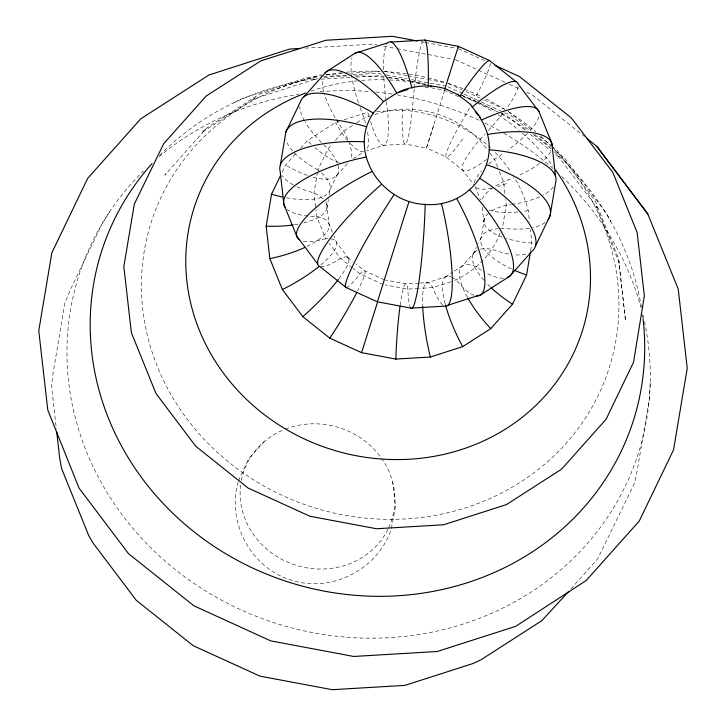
<?xml version="1.0" encoding="UTF-8"?>
<svg xmlns="http://www.w3.org/2000/svg" width="726" height="726" viewBox="0 0 726 726"><rect width="100%" height="100%" fill="white"/><g stroke="black" fill="none" stroke-linecap="round" stroke-linejoin="round"><path stroke-width="0.54" stroke-dasharray="3.63 2.72" d="M650.224 382.992L649.507 397.576L637.591 468.533L634.479 483.362L597.589 558.984L569.674 590.302M238.21 482.028C226.403 522.112 250.915 567.895 291.044 580.065C331.31 593.414 377.901 569.384 391.187 529.372M317.507 172.035L314.004 192.934L315.783 208.607M326.891 208.344L328.388 199.432M329.132 194.976L330.067 189.413L338.398 172.116M484.451 218.381L481.274 237.311L478.334 243.419M498.862 228.536A57.39 21.68 17.6 0 1 502.374 228.282L506.249 205.186L505.614 199.586M530.642 250.788L531.931 243.083L530.407 229.634M391.414 528.474L395.543 505.822L392.712 482.436M444.639 90.323L426.48 148.022L446.154 156.998L462.898 170.356L473.579 184.513M433.658 125.671L426.48 148.022L405.217 144.029L383.827 145.3L366.92 150.727M238.382 480.966L248.365 459.204L264.137 441.707M282.187 172.089L285.581 165.047L296.099 153.25M286.371 197.781A57.39 21.68 17.6 0 0 317.879 169.839L328.043 148.73L331.791 144.528M472.944 254.608L476.374 247.484M499.951 233.309C491.738 255.234 473.506 272.876 451.917 281.47M109.626 211.738L101.958 224.116L70.731 288.957L64.877 302.923L52.907 374.226L51.492 385.987L56.356 428.767M166.091 173.578L164.856 175.075L206.701 128.021L258.973 94.407L319.322 75.032L321.582 74.896M300.609 148.195L307.37 140.608L335.394 122.585L338.634 121.541M335.548 140.318L343.797 131.061L353.017 125.135M336.51 175.71L348.099 162.706M475.348 251.359L462.208 266.097L453.759 271.533M205.594 129.382L201.538 132.622L255.87 97.692L253.383 99.045L315.102 79.225L313.151 79.624L316.545 79.424M356.702 122.758L364.08 118.02L370.469 115.969M353.272 158.685L363.526 152.088M445.301 276.969L452.815 272.132M234.67 102.393L242.312 98.391L307.733 77.392L318.977 76.72M344.033 119.817L367.764 112.194A57.39 10.745 79.5 0 0 369.271 117.576M374.725 114.599C414.201 100.206 462.798 115.289 487.137 149.538M425.781 283.24L448.142 276.071M450.855 281.815L432.76 287.623L419.737 288.394M305.31 48.134L372.719 44.132L377.121 44.958M326.101 74.624L343.026 73.625M349.796 73.217L380.27 71.411M323.478 76.457L345.966 75.123M352.718 74.724L377.456 73.253L381.858 74.079M321.064 79.152L351.584 77.346M356.103 77.074L379.843 75.667L384.263 76.493M424.973 87.401L428.222 87.211L444.366 90.242L458.306 96.603M376.667 111.668L402.268 110.143A133.766 123.847 17.3 0 1 487.237 144.973M419.093 283.131L406.07 283.902L385.579 280.055M420.173 283.058L427.777 282.614M418.648 288.458L407.803 289.102L385.161 284.855M420.989 41.663L424.293 42.28M425.391 42.489L455.075 48.061M383.727 46.192L395.842 48.47M396.95 48.678L453.115 59.214M384.762 71.42L406.805 75.549M407.903 75.758L426.643 79.279M427.741 79.479L444.276 82.582M386.259 74.905L407.15 78.825M411.551 79.651L445.646 86.049M388.673 77.319L408.556 81.049M409.664 81.258L426.226 84.37M383.655 71.212L385.942 71.656A240.279 222.474 17.3 0 1 426.988 77.628M458.378 48.678L484.832 60.757M455.32 59.632L505.269 82.419M509.343 84.28L520.56 89.398M526.677 92.193L531.768 94.516L584.539 136.588M448.595 83.671L461.863 89.725M465.938 91.585L480.222 98.101M484.296 99.961L504.697 109.272M447.76 86.721L463.034 93.681M464.05 94.144L480.331 101.576M481.347 102.048L500.686 110.869M504.761 112.73L510.868 115.516L530.234 130.952M461.437 95.097L475.748 101.622M479.832 103.491L497.21 111.423M501.294 113.283L507.429 116.078L526.014 130.898M384.499 279.855L364.543 270.744L356.049 263.974M383.001 284.447L360.051 273.974L353.253 268.556M508.499 111.613L533.247 131.333M539.427 136.261L550.916 145.427M551.796 146.126L557.096 150.355L595.229 200.93L618.534 258.483L625.585 321.028L618.679 260.244L619.505 263.629L595.937 205.422L597.226 207.963L558.23 156.253L559.637 157.705L554.328 153.476M534.635 134.464L550.49 147.106M554.891 150.609L565.454 159.039L606.782 213.852L610.847 221.566M530.434 134.428L550.789 150.654M347.554 257.195L352.645 261.26M352.4 267.885L340.512 258.402L329.078 243.237M489.832 153.104L494.533 159.348L497.827 167.47M348.861 258.873L336.528 242.511L334.014 236.304M499.47 171.527L503.581 181.672L505.105 195.112M475.103 186.546L480.512 199.886M332.336 232.166L328.987 223.889L326.754 204.287M328.034 238.672A57.39 15.409 -29.6 0 0 325.72 238.772L316.672 216.448L315.91 209.732M515.741 179.712A133.766 123.847 17.3 0 1 528.238 210.585L529.508 221.793M482.245 207.291L483.97 222.419M320.42 266.633A78.354 14.937 -44.3 0 0 340.512 258.402A57.39 10.935 -44.3 0 1 338.924 278.666M346.229 287.596A78.354 7.814 -58.5 0 0 360.051 273.974A57.39 5.717 -58.5 0 1 357.646 290.854M307.016 246.395A57.39 18.831 -14.3 0 0 316.672 216.448A78.354 25.719 -14.3 0 1 309.04 216.094M331.038 238.872A57.39 15.409 -29.6 0 1 320.484 265.289M296.952 186.782A78.354 28.632 1.5 0 0 314.004 192.934A57.39 20.972 1.5 0 1 324.495 200.267M293.25 184.858A78.354 28.632 1.5 0 1 282.314 175.783M308.005 216.003A78.354 25.719 -14.3 0 1 287.315 209.46M325.647 201.855A57.39 20.972 1.5 0 1 303.341 223.036M298.159 224.143A57.39 20.972 1.5 0 1 294.221 224.806M325.72 238.772A78.354 21.045 -29.6 0 1 302.225 240.878M506.358 183.624A57.39 15.409 -29.6 0 1 497.655 186.582M492.037 188.034A57.39 15.409 -29.6 0 1 475.584 187.172M474.332 182.77A57.39 15.409 -29.6 0 1 481.501 171.055M488.807 164.031A57.39 15.409 -29.6 0 1 494.533 159.348A78.354 21.045 -29.6 0 0 503.653 153.195M486.656 159.421A57.39 10.935 -44.3 0 1 462.226 169.358A57.39 10.935 -44.3 0 1 479.741 139.728A78.354 14.937 -44.3 0 0 485.131 134.047M538.837 117.004A78.354 21.045 -29.6 0 1 528.882 131.914M527.521 133.339A78.354 21.045 -29.6 0 1 507.955 150.091M518.173 86.657A78.354 14.937 -44.3 0 1 506.376 108.664M503.009 113.156A78.354 14.937 -44.3 0 1 488.117 130.807M317.879 169.839A78.354 29.603 17.6 0 1 285.863 139.573M467.39 297.197A57.39 18.722 49.6 0 1 476.456 267.059A78.354 25.564 49.6 0 0 484.641 272.177M490.34 286.933A57.39 20.918 33.8 0 1 487.5 284.12M483.888 280.236A57.39 20.918 33.8 0 1 477.626 250.007M480.322 249.154A57.39 20.918 33.8 0 1 492.21 249.39A78.354 28.559 33.8 0 0 509.634 254.154M503.354 278.258A78.354 25.564 49.6 0 1 485.512 272.658M525.724 254.2A78.354 28.559 33.8 0 1 513.754 254.717M511.413 268.929A57.39 21.68 17.6 0 1 497.746 228.663M488.072 145.708A133.766 123.847 17.3 0 1 490.549 147.959M495.286 152.587A133.766 123.847 17.3 0 1 511.031 172.062M462.789 138.956A57.39 5.717 -58.5 0 1 445.864 156.408A57.39 5.717 -58.5 0 1 460.202 124.146A78.354 7.814 -58.5 0 0 471.392 104.771M313.078 177.18A57.39 20.918 33.8 0 0 328.043 148.73A78.354 28.559 33.8 0 1 322.317 143.331M307.334 175.365A57.39 20.918 33.8 0 1 285.581 165.047M321.536 142.559A78.354 28.559 33.8 0 1 305.029 121.85M304.521 120.961A78.354 28.559 33.8 0 1 299.802 106.658M386.196 101.649A78.354 14.665 79.5 0 0 387.493 110.497A57.39 10.745 79.5 0 1 384.816 144.946A57.39 10.745 79.5 0 1 370.514 121.641M386.05 100.56A78.354 14.665 79.5 0 1 383.718 75.359M383.528 69.75A78.354 14.665 79.5 0 1 387.394 43.324M360.15 107.738A78.354 20.827 64.8 0 0 364.08 118.02A57.39 15.255 64.8 0 1 365.831 124.164M358.417 102.72A78.354 20.827 64.8 0 1 352.037 57.826M363.753 151.743A57.39 15.255 64.8 0 1 348.444 141.334M347.69 140.454A57.39 15.255 64.8 0 1 335.394 122.585M367.601 132.25A57.39 15.255 64.8 0 1 366.331 150.291M339.242 162.533A57.39 18.722 49.6 0 1 315.066 147.732M311.209 144.292A57.39 18.722 49.6 0 1 307.37 140.608M347.781 139.156A57.39 18.722 49.6 0 0 343.797 131.061A78.354 25.564 49.6 0 1 336.22 119.418M348.671 141.334A57.39 18.722 49.6 0 1 351.311 157.633M335.176 117.666A78.354 25.564 49.6 0 1 324.159 93.491M323.524 91.186A78.354 25.564 49.6 0 1 322.38 79.352M490.449 63.48A78.354 7.814 -58.5 0 1 471.936 103.791M531.931 243.083A57.39 20.972 1.5 0 1 506.185 238.409M502.419 237.166A57.39 20.972 1.5 0 1 489.932 212.074M491.683 210.921A57.39 20.972 1.5 0 1 506.249 205.186A78.354 28.632 1.5 0 0 510.732 204.587M414.21 88.989A78.354 7.514 -86.4 0 0 412.45 109.018A57.39 5.499 -86.4 0 1 405.217 144.029A57.39 5.499 -86.4 0 1 402.268 110.143M414.319 87.855A78.354 7.514 -86.4 0 1 422.432 41.936M400.144 305.446A57.39 5.499 -86.4 0 1 407.803 289.102A78.354 7.514 -86.4 0 0 411.079 308.142M545.063 222.51A78.354 29.603 17.6 0 1 532.811 227.565M529.517 228.173A78.354 29.603 17.6 0 1 502.374 228.282M528.238 210.585A57.39 18.831 -14.3 0 1 521.921 211.511M517.829 211.965A57.39 18.831 -14.3 0 1 487.709 209.406M482.264 199.115A57.39 18.831 -14.3 0 1 493.716 187.281M495.695 186.01A57.39 18.831 -14.3 0 1 503.581 181.672A78.354 25.719 -14.3 0 0 513.6 177.761M550.68 151.67A78.354 25.719 -14.3 0 1 542.104 161.471M539.554 163.486A78.354 25.719 -14.3 0 1 518.319 175.683M445.165 303.758A57.39 15.255 64.8 0 1 450.819 276.688M451.808 277.132A57.39 15.255 64.8 0 1 456.173 280.1A78.354 20.827 64.8 0 0 474.033 295.31M553.375 186.99A78.354 28.632 1.5 0 1 543.148 195.094M539.509 196.864A78.354 28.632 1.5 0 1 511.839 204.423M442.824 304.92A78.354 14.665 79.5 0 1 432.76 287.623A57.39 10.745 79.5 0 0 422.65 305.183M644.434 321.518A293.54 271.787 17.3 0 1 280.926 624.85A293.54 271.787 17.3 0 1 143.294 171.073M159.112 156.689A293.54 271.787 17.3 0 1 298.794 94.253M320.166 91.703A293.54 271.787 17.3 0 1 370.133 91.576M375.705 92.057A293.54 271.787 17.3 0 1 392.503 94.135M396.977 94.843A293.54 271.787 17.3 0 1 479.832 120.598M484.941 123.048A293.54 271.787 17.3 0 1 502.855 132.586M503.826 133.148A293.54 271.787 17.3 0 1 553.511 168.904M561.842 176.536A293.54 271.787 17.3 0 1 640.985 307.388M642.927 314.93A293.54 271.787 17.3 0 1 644.198 320.42M381.322 458.015A77.864 72.092 17.3 0 1 388.492 528.21M388.011 529.218A77.864 72.092 17.3 0 1 296.834 565.5A77.864 72.092 17.3 0 1 240.66 484.85M241.359 480.43A77.864 72.092 17.3 0 1 284.447 429.474M285.463 429.066A77.864 72.092 17.3 0 1 380.678 457.117M553.03 147.904A240.279 222.474 17.3 0 1 512.983 486.747A240.279 222.474 17.3 0 1 162.016 377.284A240.279 222.474 17.3 0 1 321.745 75.767M326.165 74.941A240.279 222.474 17.3 0 1 341.728 72.7M346.238 72.237A240.279 222.474 17.3 0 1 380.315 71.366M428.086 77.882A240.279 222.474 17.3 0 1 445.401 82.555M447.525 83.218A240.279 222.474 17.3 0 1 463.351 88.799M464.395 89.207A240.279 222.474 17.3 0 1 481.955 96.903M485.993 98.89A240.279 222.474 17.3 0 1 504.516 109.218M508.336 111.613A240.279 222.474 17.3 0 1 535.761 131.814M540.888 136.279A240.279 222.474 17.3 0 1 550.689 145.536M159.729 155.346A279.029 258.347 17.3 0 1 317.643 78.281M324.359 77.482A279.029 258.347 17.3 0 1 348.144 75.931M354.96 75.849A279.029 258.347 17.3 0 1 387.457 77.591M388.573 77.718A279.029 258.347 17.3 0 1 410.834 81.076M411.941 81.294A279.029 258.347 17.3 0 1 426.271 84.425M461.509 95.378A279.029 258.347 17.3 0 1 477.145 101.812M478.18 102.275A279.029 258.347 17.3 0 1 497.364 111.731M501.294 113.891A279.029 258.347 17.3 0 1 527.884 130.626M533.401 134.619A279.029 258.347 17.3 0 1 551.088 148.839M554.473 151.825A279.029 258.347 17.3 0 1 641.512 307.969M642.51 314.676A279.029 258.347 17.3 0 1 642.937 318.033M310.946 91.086A203.652 188.551 17.3 0 1 357.038 80.876M361.521 80.459A203.652 188.551 17.3 0 1 385.197 79.796M389.68 79.969A203.652 188.551 17.3 0 1 408.729 81.729M409.854 81.884A203.652 188.551 17.3 0 1 424.429 84.47M463.288 96.558A203.652 188.551 17.3 0 1 475.739 102.203M476.755 102.702A203.652 188.551 17.3 0 1 493.526 111.995M498.263 114.98A203.652 188.551 17.3 0 1 519.108 130.381M522.52 133.303A203.652 188.551 17.3 0 1 552.967 166.345"/><path stroke-width="1.09" d="M530.452 251.895L526.577 275.009L512.52 304.185L490.74 328.615L462.707 346.647L430.337 357.038L395.833 359.089L361.557 352.654L329.831 338.171L302.815 316.636L282.369 289.511L269.863 258.647L266.17 226.14L271.533 194.214L280.735 175.102M280.327 165.101L285.881 132.032L300.437 101.812A78.354 28.559 33.8 0 1 373.291 113.056L383.546 101.549L396.741 93.064L407.921 89.479M479.723 117.412C506.92 157.56 471.682 208.516 425.2 204.414C381.468 202.981 347.255 151.716 373.291 113.056M458.17 47.226L458.405 46.346L424.837 40.048L391.051 42.054M441.444 203.452A78.354 14.665 79.5 0 1 444.984 306.127L411.079 308.142L377.402 301.816L409.056 201.392M377.484 302.306L361.557 352.654M444.711 89.162L458.405 46.346L489.478 60.53L515.923 81.611M535.507 245.942L550.063 215.722L555.617 182.653A78.354 28.632 1.5 0 0 489.279 149.801M304.012 96.712L326.255 71.765L354.878 53.361L387.929 42.752A78.354 14.665 79.5 0 1 411.978 88.173M568.168 591.989L541.859 620.648L480.902 659.843L473.134 663.482L404.926 685.38L332.227 689.7L259.99 676.142L193.134 645.641L136.216 600.257L93.128 543.102L88.753 535.616L61.574 468.497L59.686 458.042L56.746 432.142M398.946 91.857C413.393 85.414 429.656 84.162 444.847 88.59M448.06 305.21L481.166 294.584L509.833 276.143L532.113 251.16A78.354 28.559 33.8 0 0 480.14 178.569M299.693 48.46L289.583 49.069L208.943 74.987L140.726 118.855L87.71 178.315L53.515 249.317L51.827 252.902L38.768 330.729L47.771 409.972L78.989 487.999L128.511 553.675L193.915 605.82L270.744 640.877L353.753 656.458L437.297 651.494L515.678 626.329L586.181 580.528L639.288 520.978L673.537 449.857L687.232 368.245L678.238 289.139L647.819 214.025L596.854 146.407L587.18 138.693M417.695 41.046L392.403 36.3L326.001 40.248L260.924 60.821L206.238 95.986L163.74 143.657L134.328 204.051L123.837 266.542L131.07 330.167L131.705 333.533L155.999 393.528L195.748 446.254L248.238 488.108L309.911 516.25L376.54 528.755L443.604 524.771L506.512 504.57L560.998 469.531L563.412 467.127L606.056 419.301L633.553 362.201L644.343 295.909L637.138 232.492L612.753 172.28L571.416 117.984L519.435 76.548L495.014 65.394M430.128 85.822L431.026 85.995M457.607 94.416L470.076 104.054L480.512 117.694M444.829 88.59L458.478 94.807M381.404 184.431A78.354 14.937 -44.3 0 0 319.694 266.442L346.229 287.596L377.402 301.816M647.819 214.025L596.854 146.407M555.562 176.4L551.787 143.213L539.028 111.695L518.146 83.998A78.354 14.937 -44.3 0 0 472.018 107.194M475.231 111.45L478.443 115.706M317.634 263.892L296.716 236.15L283.939 204.587L280.154 171.336A78.354 28.632 1.5 0 1 364.143 141.824M338.334 279.437A57.39 10.935 -44.3 0 1 302.815 316.636M356.657 292.805A57.39 5.717 -58.5 0 1 329.831 338.171M346.229 287.596A78.354 7.814 -58.5 0 1 394.118 194.568M293.213 224.951A57.39 20.972 1.5 0 1 266.17 226.14M305.065 247.321A57.39 18.831 -14.3 0 1 269.863 258.647M285.182 207.155A78.354 25.719 -14.3 0 1 365.886 157.125M299.602 239.789A78.354 21.045 -29.6 0 1 371.776 171.663M318.65 266.787A57.39 15.409 -29.6 0 1 282.369 289.511M285.881 132.032A78.354 29.603 17.6 0 1 366.675 126.796M481.647 119.962A78.354 21.045 -29.6 0 1 539.028 111.695M282.169 196.946A57.39 21.68 17.6 0 1 271.533 194.214M469.876 190.076A78.354 25.564 49.6 0 1 507.365 277.541M490.74 328.615A57.39 18.722 49.6 0 1 467.916 298.141M512.52 304.185A57.39 20.918 33.8 0 1 491.085 287.632M486.756 164.829A78.354 29.603 17.6 0 1 548.066 219.597M526.577 275.009A57.39 21.68 17.6 0 1 514.326 270.263M487.536 134.501A78.354 25.719 -14.3 0 1 552.241 145.99M354.878 53.361A78.354 20.827 64.8 0 1 396.741 93.064M324.894 73.036A78.354 25.564 49.6 0 1 383.546 101.549M459.93 96.131A78.354 7.814 -58.5 0 1 489.478 60.53M424.837 40.048A78.354 7.514 -86.4 0 1 428.249 86.095M425.2 204.414A78.354 7.514 -86.4 0 1 411.079 308.142M395.833 359.089A57.39 5.499 -86.4 0 1 399.999 306.535M456.681 198.561A78.354 20.827 64.8 0 1 476.782 295.918M462.707 346.647A57.39 15.255 64.8 0 1 445.465 304.884M430.337 357.038A57.39 10.745 79.5 0 1 422.686 306.163M643.073 319.15A279.029 258.347 17.3 0 1 289.229 582.306A279.029 258.347 17.3 0 1 152.006 163.586M555.617 170.02A203.652 188.551 17.3 0 1 491.711 436.925A203.652 188.551 17.3 0 1 208.516 349.678A203.652 188.551 17.3 0 1 305.628 93.001"/></g></svg>
